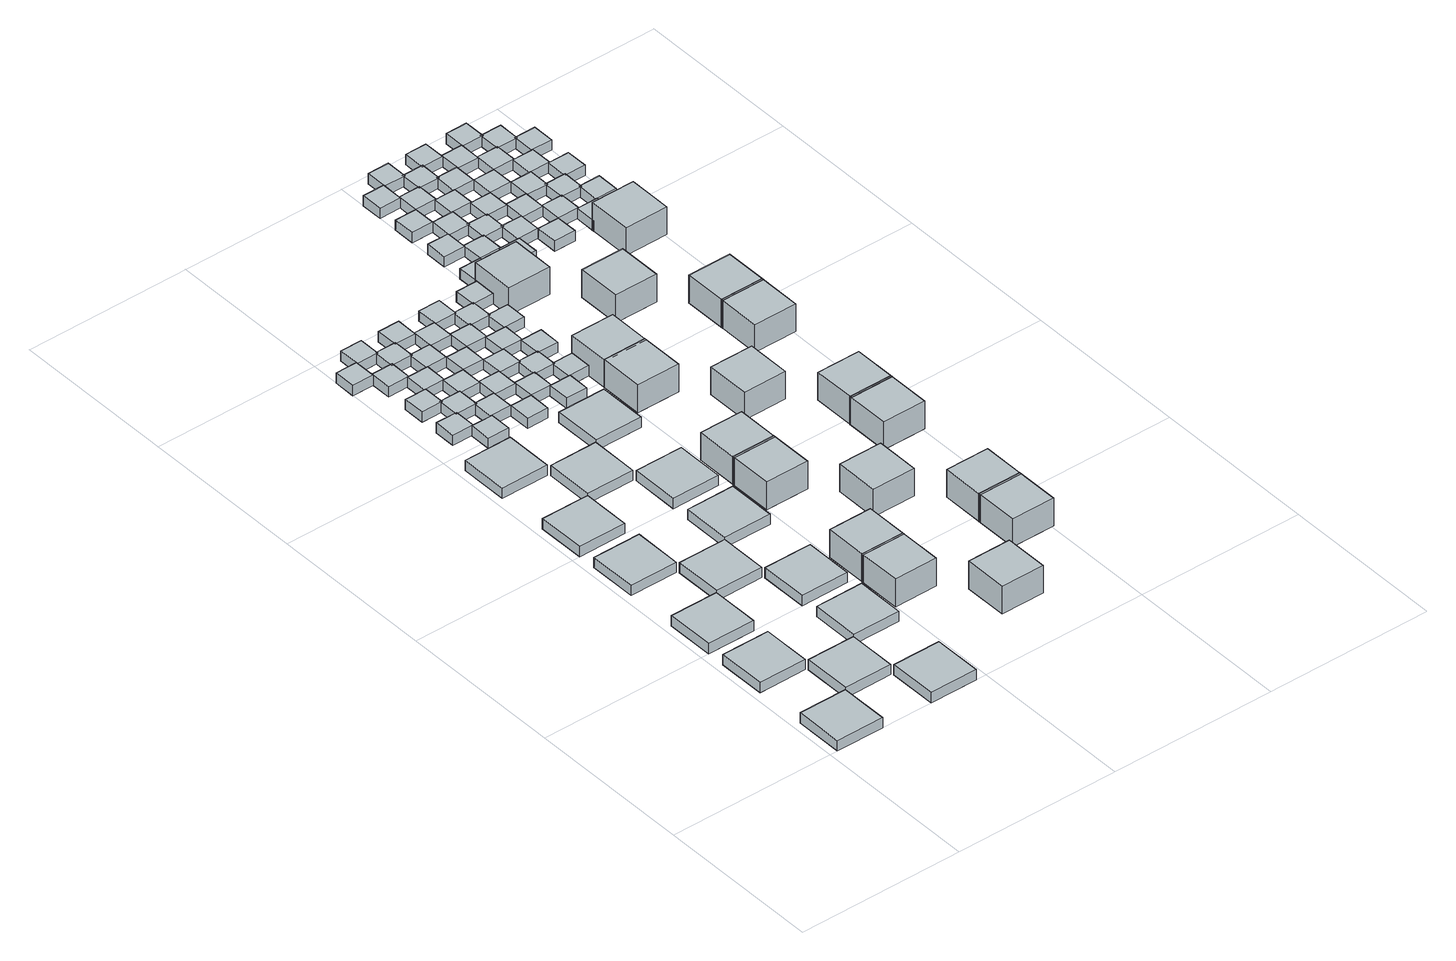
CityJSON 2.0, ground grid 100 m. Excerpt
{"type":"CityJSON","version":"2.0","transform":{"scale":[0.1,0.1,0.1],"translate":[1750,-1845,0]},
"CityObjects":{
"object1":{"type":"GenericCityObject","geometry":[{"type":"Solid","lod":"1","boundaries":[[[[0,1,2,3]],[[4,5,1,0]],[[5,6,2,1]],[[6,7,3,2]],[[7,4,0,3]],[[7,6,5,4]]]]}]},
"object2":{"type":"GenericCityObject","geometry":[{"type":"Solid","lod":"1","boundaries":[[[[8,9,10,11]],[[12,13,9,8]],[[13,14,10,9]],[[14,15,11,10]],[[15,12,8,11]],[[15,14,13,12]]]]}]},
"object3":{"type":"GenericCityObject","geometry":[{"type":"Solid","lod":"1","boundaries":[[[[16,17,18,19]],[[20,21,17,16]],[[21,22,18,17]],[[22,23,19,18]],[[23,20,16,19]],[[23,22,21,20]]]]}]},
"object4":{"type":"GenericCityObject","geometry":[{"type":"Solid","lod":"1","boundaries":[[[[24,25,26,27]],[[28,29,25,24]],[[29,30,26,25]],[[30,31,27,26]],[[31,28,24,27]],[[31,30,29,28]]]]}]},
"object5":{"type":"GenericCityObject","geometry":[{"type":"Solid","lod":"1","boundaries":[[[[32,33,34,35]],[[36,37,33,32]],[[37,38,34,33]],[[38,39,35,34]],[[39,36,32,35]],[[39,38,37,36]]]]}]},
"object6":{"type":"GenericCityObject","geometry":[{"type":"Solid","lod":"1","boundaries":[[[[40,41,42,43]],[[44,45,41,40]],[[45,46,42,41]],[[46,47,43,42]],[[47,44,40,43]],[[47,46,45,44]]]]}]},
"object7":{"type":"GenericCityObject","geometry":[{"type":"Solid","lod":"1","boundaries":[[[[48,49,50,51]],[[52,53,49,48]],[[53,54,50,49]],[[54,55,51,50]],[[55,52,48,51]],[[55,54,53,52]]]]}]},
"object8":{"type":"GenericCityObject","geometry":[{"type":"Solid","lod":"1","boundaries":[[[[56,57,58,59]],[[60,61,57,56]],[[61,62,58,57]],[[62,63,59,58]],[[63,60,56,59]],[[63,62,61,60]]]]}]},
"object9":{"type":"GenericCityObject","geometry":[{"type":"Solid","lod":"1","boundaries":[[[[64,65,66,67]],[[68,69,65,64]],[[69,70,66,65]],[[70,71,67,66]],[[71,68,64,67]],[[71,70,69,68]]]]}]},
"object10":{"type":"GenericCityObject","geometry":[{"type":"Solid","lod":"1","boundaries":[[[[72,73,74,75]],[[76,77,73,72]],[[77,78,74,73]],[[78,79,75,74]],[[79,76,72,75]],[[79,78,77,76]]]]}]},
"object11":{"type":"GenericCityObject","geometry":[{"type":"Solid","lod":"1","boundaries":[[[[80,81,82,83]],[[84,85,81,80]],[[85,86,82,81]],[[86,87,83,82]],[[87,84,80,83]],[[87,86,85,84]]]]}]},
"object12":{"type":"GenericCityObject","geometry":[{"type":"Solid","lod":"1","boundaries":[[[[88,89,90,91]],[[92,93,89,88]],[[93,94,90,89]],[[94,95,91,90]],[[95,92,88,91]],[[95,94,93,92]]]]}]},
"object13":{"type":"GenericCityObject","geometry":[{"type":"Solid","lod":"1","boundaries":[[[[96,97,98,99]],[[100,101,97,96]],[[101,102,98,97]],[[102,103,99,98]],[[103,100,96,99]],[[103,102,101,100]]]]}]},
"object14":{"type":"GenericCityObject","geometry":[{"type":"Solid","lod":"1","boundaries":[[[[104,105,106,107]],[[108,109,105,104]],[[109,110,106,105]],[[110,111,107,106]],[[111,108,104,107]],[[111,110,109,108]]]]}]},
"object15":{"type":"GenericCityObject","geometry":[{"type":"Solid","lod":"1","boundaries":[[[[112,113,114,115]],[[116,117,113,112]],[[117,118,114,113]],[[118,119,115,114]],[[119,116,112,115]],[[119,118,117,116]]]]}]},
"object16":{"type":"GenericCityObject","geometry":[{"type":"Solid","lod":"1","boundaries":[[[[120,121,122,123]],[[124,125,121,120]],[[125,126,122,121]],[[126,127,123,122]],[[127,124,120,123]],[[127,126,125,124]]]]}]},
"object17":{"type":"GenericCityObject","geometry":[{"type":"Solid","lod":"1","boundaries":[[[[128,129,130,131]],[[132,133,129,128]],[[133,134,130,129]],[[134,135,131,130]],[[135,132,128,131]],[[135,134,133,132]]]]}]},
"object18":{"type":"GenericCityObject","geometry":[{"type":"Solid","lod":"1","boundaries":[[[[136,137,138,139]],[[140,141,137,136]],[[141,142,138,137]],[[142,143,139,138]],[[143,140,136,139]],[[143,142,141,140]]]]}]},
"object19":{"type":"GenericCityObject","geometry":[{"type":"Solid","lod":"1","boundaries":[[[[144,145,146,147]],[[148,149,145,144]],[[149,150,146,145]],[[150,151,147,146]],[[151,148,144,147]],[[151,150,149,148]]]]}]},
"object20":{"type":"GenericCityObject","geometry":[{"type":"Solid","lod":"1","boundaries":[[[[152,153,154,155]],[[156,157,153,152]],[[157,158,154,153]],[[158,159,155,154]],[[159,156,152,155]],[[159,158,157,156]]]]}]},
"object21":{"type":"GenericCityObject","geometry":[{"type":"Solid","lod":"1","boundaries":[[[[160,161,162,163]],[[164,165,161,160]],[[165,166,162,161]],[[166,167,163,162]],[[167,164,160,163]],[[167,166,165,164]]]]}]},
"object22":{"type":"GenericCityObject","geometry":[{"type":"Solid","lod":"1","boundaries":[[[[168,169,170,171]],[[172,173,169,168]],[[173,174,170,169]],[[174,175,171,170]],[[175,172,168,171]],[[175,174,173,172]]]]}]},
"object23":{"type":"GenericCityObject","geometry":[{"type":"Solid","lod":"1","boundaries":[[[[176,177,178,179]],[[180,181,177,176]],[[181,182,178,177]],[[182,183,179,178]],[[183,180,176,179]],[[183,182,181,180]]]]}]},
"object24":{"type":"GenericCityObject","geometry":[{"type":"Solid","lod":"1","boundaries":[[[[184,185,186,187]],[[188,189,185,184]],[[189,190,186,185]],[[190,191,187,186]],[[191,188,184,187]],[[191,190,189,188]]]]}]},
"object25":{"type":"GenericCityObject","geometry":[{"type":"Solid","lod":"1","boundaries":[[[[192,193,194,195]],[[196,197,193,192]],[[197,198,194,193]],[[198,199,195,194]],[[199,196,192,195]],[[199,198,197,196]]]]}]},
"object26":{"type":"GenericCityObject","geometry":[{"type":"Solid","lod":"1","boundaries":[[[[200,201,202,203]],[[204,205,201,200]],[[205,206,202,201]],[[206,207,203,202]],[[207,204,200,203]],[[207,206,205,204]]]]}]},
"object27":{"type":"GenericCityObject","geometry":[{"type":"Solid","lod":"1","boundaries":[[[[208,209,210,211]],[[212,213,209,208]],[[213,214,210,209]],[[214,215,211,210]],[[215,212,208,211]],[[215,214,213,212]]]]}]},
"object28":{"type":"GenericCityObject","geometry":[{"type":"Solid","lod":"1","boundaries":[[[[216,217,218,169]],[[219,220,217,216]],[[220,221,218,217]],[[221,173,169,218]],[[173,219,216,169]],[[173,221,220,219]]]]}]},
"object29":{"type":"GenericCityObject","geometry":[{"type":"Solid","lod":"1","boundaries":[[[[222,223,224,225]],[[226,227,223,222]],[[227,228,224,223]],[[228,229,225,224]],[[229,226,222,225]],[[229,228,227,226]]]]}]},
"object30":{"type":"GenericCityObject","geometry":[{"type":"Solid","lod":"1","boundaries":[[[[230,231,232,233]],[[234,235,231,230]],[[235,236,232,231]],[[236,237,233,232]],[[237,234,230,233]],[[237,236,235,234]]]]}]},
"object31":{"type":"GenericCityObject","geometry":[{"type":"Solid","lod":"1","boundaries":[[[[238,239,240,241]],[[242,243,239,238]],[[243,244,240,239]],[[244,245,241,240]],[[245,242,238,241]],[[245,244,243,242]]]]}]},
"object32":{"type":"GenericCityObject","geometry":[{"type":"Solid","lod":"1","boundaries":[[[[246,247,248,249]],[[250,251,247,246]],[[251,252,248,247]],[[252,253,249,248]],[[253,250,246,249]],[[253,252,251,250]]]]}]},
"object33":{"type":"GenericCityObject","geometry":[{"type":"Solid","lod":"1","boundaries":[[[[202,254,255,223]],[[206,256,254,202]],[[256,257,255,254]],[[257,227,223,255]],[[227,206,202,223]],[[227,257,256,206]]]]}]},
"object34":{"type":"GenericCityObject","geometry":[{"type":"Solid","lod":"1","boundaries":[[[[258,259,260,261]],[[262,263,259,258]],[[263,264,260,259]],[[264,265,261,260]],[[265,262,258,261]],[[265,264,263,262]]]]}]},
"object35":{"type":"GenericCityObject","geometry":[{"type":"Solid","lod":"1","boundaries":[[[[218,266,267,268]],[[221,269,266,218]],[[269,270,267,266]],[[270,271,268,267]],[[271,221,218,268]],[[271,270,269,221]]]]}]},
"object36":{"type":"GenericCityObject","geometry":[{"type":"Solid","lod":"1","boundaries":[[[[272,273,274,275]],[[276,277,273,272]],[[277,278,274,273]],[[278,279,275,274]],[[279,276,272,275]],[[279,278,277,276]]]]}]},
"object37":{"type":"GenericCityObject","geometry":[{"type":"Solid","lod":"1","boundaries":[[[[280,281,282,283]],[[284,285,281,280]],[[285,286,282,281]],[[286,287,283,282]],[[287,284,280,283]],[[287,286,285,284]]]]}]},
"object38":{"type":"GenericCityObject","geometry":[{"type":"Solid","lod":"1","boundaries":[[[[288,289,290,254]],[[291,292,289,288]],[[292,293,290,289]],[[293,256,254,290]],[[256,291,288,254]],[[256,293,292,291]]]]}]},
"object39":{"type":"GenericCityObject","geometry":[{"type":"Solid","lod":"1","boundaries":[[[[294,295,296,297]],[[298,299,295,294]],[[299,300,296,295]],[[300,301,297,296]],[[301,298,294,297]],[[301,300,299,298]]]]}]},
"object40":{"type":"GenericCityObject","geometry":[{"type":"Solid","lod":"1","boundaries":[[[[302,303,304,305]],[[306,307,303,302]],[[307,308,304,303]],[[308,309,305,304]],[[309,306,302,305]],[[309,308,307,306]]]]}]},
"object41":{"type":"GenericCityObject","geometry":[{"type":"Solid","lod":"1","boundaries":[[[[255,310,311,312]],[[257,313,310,255]],[[313,314,311,310]],[[314,315,312,311]],[[315,257,255,312]],[[315,314,313,257]]]]}]},
"object42":{"type":"GenericCityObject","geometry":[{"type":"Solid","lod":"1","boundaries":[[[[316,317,318,319]],[[320,321,317,316]],[[321,322,318,317]],[[322,323,319,318]],[[323,320,316,319]],[[323,322,321,320]]]]}]},
"object43":{"type":"GenericCityObject","geometry":[{"type":"Solid","lod":"1","boundaries":[[[[324,325,326,327]],[[328,329,325,324]],[[329,330,326,325]],[[330,331,327,326]],[[331,328,324,327]],[[331,330,329,328]]]]}]},
"object44":{"type":"GenericCityObject","geometry":[{"type":"Solid","lod":"1","boundaries":[[[[332,333,334,335]],[[336,337,333,332]],[[337,338,334,333]],[[338,339,335,334]],[[339,336,332,335]],[[339,338,337,336]]]]}]},
"object45":{"type":"GenericCityObject","geometry":[{"type":"Solid","lod":"1","boundaries":[[[[340,341,342,343]],[[344,345,341,340]],[[345,346,342,341]],[[346,347,343,342]],[[347,344,340,343]],[[347,346,345,344]]]]}]},
"object46":{"type":"GenericCityObject","geometry":[{"type":"Solid","lod":"1","boundaries":[[[[348,349,350,351]],[[352,353,349,348]],[[353,354,350,349]],[[354,355,351,350]],[[355,352,348,351]],[[355,354,353,352]]]]}]},
"object47":{"type":"GenericCityObject","geometry":[{"type":"Solid","lod":"1","boundaries":[[[[356,357,358,359]],[[360,361,357,356]],[[361,362,358,357]],[[362,363,359,358]],[[363,360,356,359]],[[363,362,361,360]]]]}]},
"object48":{"type":"GenericCityObject","geometry":[{"type":"Solid","lod":"1","boundaries":[[[[364,365,366,367]],[[368,369,365,364]],[[369,370,366,365]],[[370,371,367,366]],[[371,368,364,367]],[[371,370,369,368]]]]}]},
"object49":{"type":"GenericCityObject","geometry":[{"type":"Solid","lod":"1","boundaries":[[[[372,373,374,375]],[[376,377,373,372]],[[377,378,374,373]],[[378,379,375,374]],[[379,376,372,375]],[[379,378,377,376]]]]}]},
"object50":{"type":"GenericCityObject","geometry":[{"type":"Solid","lod":"1","boundaries":[[[[380,381,382,383]],[[384,385,381,380]],[[385,386,382,381]],[[386,387,383,382]],[[387,384,380,383]],[[387,386,385,384]]]]}]},
"object51":{"type":"GenericCityObject","geometry":[{"type":"Solid","lod":"1","boundaries":[[[[388,389,390,391]],[[392,393,389,388]],[[393,394,390,389]],[[394,395,391,390]],[[395,392,388,391]],[[395,394,393,392]]]]}]},
"object52":{"type":"GenericCityObject","geometry":[{"type":"Solid","lod":"1","boundaries":[[[[396,397,398,399]],[[400,401,397,396]],[[401,402,398,397]],[[402,403,399,398]],[[403,400,396,399]],[[403,402,401,400]]]]}]},
"object53":{"type":"GenericCityObject","geometry":[{"type":"Solid","lod":"1","boundaries":[[[[404,405,406,407]],[[408,409,405,404]],[[409,410,406,405]],[[410,411,407,406]],[[411,408,404,407]],[[411,410,409,408]]]]}]},
"object54":{"type":"GenericCityObject","geometry":[{"type":"Solid","lod":"1","boundaries":[[[[412,413,414,415]],[[416,417,413,412]],[[417,418,414,413]],[[418,419,415,414]],[[419,416,412,415]],[[419,418,417,416]]]]}]},
"object55":{"type":"GenericCityObject","geometry":[{"type":"Solid","lod":"1","boundaries":[[[[420,421,422,423]],[[424,425,421,420]],[[425,426,422,421]],[[426,427,423,422]],[[427,424,420,423]],[[427,426,425,424]]]]}]},
"object56":{"type":"GenericCityObject","geometry":[{"type":"Solid","lod":"1","boundaries":[[[[398,428,429,430]],[[402,431,428,398]],[[431,432,429,428]],[[432,433,430,429]],[[433,402,398,430]],[[433,432,431,402]]]]}]},
"object57":{"type":"GenericCityObject","geometry":[{"type":"Solid","lod":"1","boundaries":[[[[434,435,436,437]],[[438,439,435,434]],[[439,440,436,435]],[[440,441,437,436]],[[441,438,434,437]],[[441,440,439,438]]]]}]},
"object58":{"type":"GenericCityObject","geometry":[{"type":"Solid","lod":"1","boundaries":[[[[442,443,444,445]],[[446,447,443,442]],[[447,448,444,443]],[[448,449,445,444]],[[449,446,442,445]],[[449,448,447,446]]]]}]},
"object59":{"type":"GenericCityObject","geometry":[{"type":"Solid","lod":"1","boundaries":[[[[450,451,452,453]],[[454,455,451,450]],[[455,456,452,451]],[[456,457,453,452]],[[457,454,450,453]],[[457,456,455,454]]]]}]},
"object60":{"type":"GenericCityObject","geometry":[{"type":"Solid","lod":"1","boundaries":[[[[458,459,460,461]],[[462,463,459,458]],[[463,464,460,459]],[[464,465,461,460]],[[465,462,458,461]],[[465,464,463,462]]]]}]},
"object61":{"type":"GenericCityObject","geometry":[{"type":"Solid","lod":"1","boundaries":[[[[429,466,467,468]],[[432,469,466,429]],[[469,470,467,466]],[[470,471,468,467]],[[471,432,429,468]],[[471,470,469,432]]]]}]},
"object62":{"type":"GenericCityObject","geometry":[{"type":"Solid","lod":"1","boundaries":[[[[472,473,474,475]],[[476,477,473,472]],[[477,478,474,473]],[[478,479,475,474]],[[479,476,472,475]],[[479,478,477,476]]]]}]},
"object63":{"type":"GenericCityObject","geometry":[{"type":"Solid","lod":"1","boundaries":[[[[480,481,482,483]],[[484,485,481,480]],[[485,486,482,481]],[[486,487,483,482]],[[487,484,480,483]],[[487,486,485,484]]]]}]},
"object64":{"type":"GenericCityObject","geometry":[{"type":"Solid","lod":"1","boundaries":[[[[488,489,490,451]],[[491,492,489,488]],[[492,493,490,489]],[[493,455,451,490]],[[455,491,488,451]],[[455,493,492,491]]]]}]},
"object65":{"type":"GenericCityObject","geometry":[{"type":"Solid","lod":"1","boundaries":[[[[494,495,496,497]],[[498,499,495,494]],[[499,500,496,495]],[[500,501,497,496]],[[501,498,494,497]],[[501,500,499,498]]]]}]},
"object66":{"type":"GenericCityObject","geometry":[{"type":"Solid","lod":"1","boundaries":[[[[502,503,504,505]],[[506,507,503,502]],[[507,508,504,503]],[[508,509,505,504]],[[509,506,502,505]],[[509,508,507,506]]]]}]},
"object67":{"type":"GenericCityObject","geometry":[{"type":"Solid","lod":"1","boundaries":[[[[452,510,511,512]],[[456,513,510,452]],[[513,514,511,510]],[[514,515,512,511]],[[515,456,452,512]],[[515,514,513,456]]]]}]},
"object68":{"type":"GenericCityObject","geometry":[{"type":"Solid","lod":"1","boundaries":[[[[516,517,518,519]],[[520,521,517,516]],[[521,522,518,517]],[[522,523,519,518]],[[523,520,516,519]],[[523,522,521,520]]]]}]},
"object69":{"type":"GenericCityObject","geometry":[{"type":"Solid","lod":"1","boundaries":[[[[524,525,526,527]],[[528,529,525,524]],[[529,530,526,525]],[[530,531,527,526]],[[531,528,524,527]],[[531,530,529,528]]]]}]},
"object70":{"type":"GenericCityObject","geometry":[{"type":"Solid","lod":"1","boundaries":[[[[532,533,534,535]],[[536,537,533,532]],[[537,538,534,533]],[[538,539,535,534]],[[539,536,532,535]],[[539,538,537,536]]]]}]},
"object71":{"type":"GenericCityObject","geometry":[{"type":"Solid","lod":"1","boundaries":[[[[540,541,542,543]],[[544,545,541,540]],[[545,546,542,541]],[[546,547,543,542]],[[547,544,540,543]],[[547,546,545,544]]]]}]},
"object72":{"type":"GenericCityObject","geometry":[{"type":"Solid","lod":"1","boundaries":[[[[548,549,550,551]],[[552,553,549,548]],[[553,554,550,549]],[[554,555,551,550]],[[555,552,548,551]],[[555,554,553,552]]]]}]},
"object73":{"type":"GenericCityObject","geometry":[{"type":"Solid","lod":"1","boundaries":[[[[556,557,558,559]],[[560,561,557,556]],[[561,562,558,557]],[[562,563,559,558]],[[563,560,556,559]],[[563,562,561,560]]]]}]},
"object74":{"type":"GenericCityObject","geometry":[{"type":"Solid","lod":"1","boundaries":[[[[564,565,566,567]],[[568,569,565,564]],[[569,570,566,565]],[[570,571,567,566]],[[571,568,564,567]],[[571,570,569,568]]]]}]},
"object75":{"type":"GenericCityObject","geometry":[{"type":"Solid","lod":"1","boundaries":[[[[572,573,574,541]],[[575,576,573,572]],[[576,577,574,573]],[[577,545,541,574]],[[545,575,572,541]],[[545,577,576,575]]]]}]},
"object76":{"type":"GenericCityObject","geometry":[{"type":"Solid","lod":"1","boundaries":[[[[578,579,580,581]],[[582,583,579,578]],[[583,584,580,579]],[[584,585,581,580]],[[585,582,578,581]],[[585,584,583,582]]]]}]},
"object77":{"type":"GenericCityObject","geometry":[{"type":"Solid","lod":"1","boundaries":[[[[586,587,588,589]],[[590,591,587,586]],[[591,592,588,587]],[[592,593,589,588]],[[593,590,586,589]],[[593,592,591,590]]]]}]},
"object78":{"type":"GenericCityObject","geometry":[{"type":"Solid","lod":"1","boundaries":[[[[594,595,596,597]],[[598,599,595,594]],[[599,600,596,595]],[[600,601,597,596]],[[601,598,594,597]],[[601,600,599,598]]]]}]},
"object79":{"type":"GenericCityObject","geometry":[{"type":"Solid","lod":"1","boundaries":[[[[602,603,604,605]],[[606,607,603,602]],[[607,608,604,603]],[[608,609,605,604]],[[609,606,602,605]],[[609,608,607,606]]]]}]},
"object80":{"type":"GenericCityObject","geometry":[{"type":"Solid","lod":"1","boundaries":[[[[566,610,611,587]],[[570,612,610,566]],[[612,613,611,610]],[[613,591,587,611]],[[591,570,566,587]],[[591,613,612,570]]]]}]},
"object81":{"type":"GenericCityObject","geometry":[{"type":"Solid","lod":"1","boundaries":[[[[574,614,615,616]],[[577,617,614,574]],[[617,618,615,614]],[[618,619,616,615]],[[619,577,574,616]],[[619,618,617,577]]]]}]},
"object82":{"type":"GenericCityObject","geometry":[{"type":"Solid","lod":"1","boundaries":[[[[620,621,622,623]],[[624,625,621,620]],[[625,626,622,621]],[[626,627,623,622]],[[627,624,620,623]],[[627,626,625,624]]]]}]},
"object83":{"type":"GenericCityObject","geometry":[{"type":"Solid","lod":"1","boundaries":[[[[628,629,630,610]],[[631,632,629,628]],[[632,633,630,629]],[[633,612,610,630]],[[612,631,628,610]],[[612,633,632,631]]]]}]},
"object84":{"type":"GenericCityObject","geometry":[{"type":"Solid","lod":"1","boundaries":[[[[634,635,636,637]],[[638,639,635,634]],[[639,640,636,635]],[[640,641,637,636]],[[641,638,634,637]],[[641,640,639,638]]]]}]},
"object85":{"type":"GenericCityObject","geometry":[{"type":"Solid","lod":"1","boundaries":[[[[642,643,644,645]],[[646,647,643,642]],[[647,648,644,643]],[[648,649,645,644]],[[649,646,642,645]],[[649,648,647,646]]]]}]},
"object86":{"type":"GenericCityObject","geometry":[{"type":"Solid","lod":"1","boundaries":[[[[611,650,651,652]],[[613,653,650,611]],[[653,654,651,650]],[[654,655,652,651]],[[655,613,611,652]],[[655,654,653,613]]]]}]},
"object87":{"type":"GenericCityObject","geometry":[{"type":"Solid","lod":"1","boundaries":[[[[656,657,658,659]],[[660,661,657,656]],[[661,662,658,657]],[[662,663,659,658]],[[663,660,656,659]],[[663,662,661,660]]]]}]},
"object88":{"type":"GenericCityObject","geometry":[{"type":"Solid","lod":"1","boundaries":[[[[664,665,666,667]],[[668,669,665,664]],[[669,670,666,665]],[[670,671,667,666]],[[671,668,664,667]],[[671,670,669,668]]]]}]},
"object89":{"type":"GenericCityObject","geometry":[{"type":"Solid","lod":"1","boundaries":[[[[672,673,674,675]],[[676,677,673,672]],[[677,678,674,673]],[[678,679,675,674]],[[679,676,672,675]],[[679,678,677,676]]]]}]},
"object90":{"type":"GenericCityObject","geometry":[{"type":"Solid","lod":"1","boundaries":[[[[680,681,682,683]],[[684,685,681,680]],[[685,686,682,681]],[[686,687,683,682]],[[687,684,680,683]],[[687,686,685,684]]]]}]},
"object91":{"type":"GenericCityObject","geometry":[{"type":"Solid","lod":"1","boundaries":[[[[688,689,690,691]],[[692,693,689,688]],[[693,694,690,689]],[[694,695,691,690]],[[695,692,688,691]],[[695,694,693,692]]]]}]},
"object92":{"type":"GenericCityObject","geometry":[{"type":"Solid","lod":"1","boundaries":[[[[696,697,698,699]],[[700,701,697,696]],[[701,702,698,697]],[[702,703,699,698]],[[703,700,696,699]],[[703,702,701,700]]]]}]},
"object93":{"type":"GenericCityObject","geometry":[{"type":"Solid","lod":"1","boundaries":[[[[704,705,706,707]],[[708,709,705,704]],[[709,710,706,705]],[[710,711,707,706]],[[711,708,704,707]],[[711,710,709,708]]]]}]}
},
"vertices":[
[50,0,0],[339,0,0],[339,289,0],[50,289,0],[50,0,65],[339,0,65],[339,289,65],[50,289,65],
[50,600,0],[339,600,0],[339,889,0],[50,889,0],[50,600,65],[339,600,65],[339,889,65],[50,889,65],
[50,1000,0],[339,1000,0],[339,1289,0],[50,1289,0],[50,1000,65],[339,1000,65],[339,1289,65],[50,1289,65],
[350,300,0],[639,300,0],[639,589,0],[350,589,0],[350,300,65],[639,300,65],[639,589,65],[350,589,65],
[50,1600,0],[339,1600,0],[339,1889,0],[50,1889,0],[50,1600,65],[339,1600,65],[339,1889,65],[50,1889,65],
[50,2000,0],[339,2000,0],[339,2289,0],[50,2289,0],[50,2000,65],[339,2000,65],[339,2289,65],[50,2289,65],
[650,0,0],[939,0,0],[939,289,0],[650,289,0],[650,0,65],[939,0,65],[939,289,65],[650,289,65],
[350,1300,0],[639,1300,0],[639,1589,0],[350,1589,0],[350,1300,65],[639,1300,65],[639,1589,65],[350,1589,65],
[50,2600,0],[339,2600,0],[339,2889,0],[50,2889,0],[50,2600,65],[339,2600,65],[339,2889,65],[50,2889,65],
[650,600,0],[939,600,0],[939,889,0],[650,889,0],[650,600,65],[939,600,65],[939,889,65],[650,889,65],
[650,1000,0],[939,1000,0],[939,1289,0],[650,1289,0],[650,1000,65],[939,1000,65],[939,1289,65],[650,1289,65],
[130,3080,0],[260,3080,0],[260,3210,0],[130,3210,0],[130,3080,65],[260,3080,65],[260,3210,65],[130,3210,65],
[0,3700,0],[130,3700,0],[130,3830,0],[0,3830,0],[0,3700,65],[130,3700,65],[130,3830,65],[0,3830,65],
[130,3320,0],[260,3320,0],[260,3450,0],[130,3450,0],[130,3320,65],[260,3320,65],[260,3450,65],[130,3450,65],
[250,2950,0],[380,2950,0],[380,3080,0],[250,3080,0],[250,2950,65],[380,2950,65],[380,3080,65],[250,3080,65],
[350,2300,0],[639,2300,0],[639,2589,0],[350,2589,0],[350,2300,65],[639,2300,65],[639,2589,65],[350,2589,65],
[130,3580,0],[260,3580,0],[260,3710,0],[130,3710,0],[130,3580,65],[260,3580,65],[260,3710,65],[130,3710,65],
[250,3200,0],[380,3200,0],[380,3330,0],[250,3330,0],[250,3200,65],[380,3200,65],[380,3330,65],[250,3330,65],
[650,1600,0],[939,1600,0],[939,1889,0],[650,1889,0],[650,1600,65],[939,1600,65],[939,1889,65],[650,1889,65],
[130,3820,0],[260,3820,0],[260,3950,0],[130,3950,0],[130,3820,65],[260,3820,65],[260,3950,65],[130,3950,65],
[250,3450,0],[380,3450,0],[380,3580,0],[250,3580,0],[250,3450,65],[380,3450,65],[380,3580,65],[250,3580,65],
[370,3080,0],[500,3080,0],[500,3210,0],[370,3210,0],[370,3080,65],[500,3080,65],[500,3210,65],[370,3210,65],
[1000,700,0],[1262,700,0],[1262,962,0],[1000,962,0],[1000,700,175],[1262,700,175],[1262,962,175],[1000,962,175],
[650,2000,0],[939,2000,0],[939,2289,0],[650,2289,0],[650,2000,65],[939,2000,65],[939,2289,65],[650,2289,65],
[250,3700,0],[380,3700,0],[380,3830,0],[250,3830,0],[250,3700,65],[380,3700,65],[380,3830,65],[250,3830,65],
[370,3320,0],[500,3320,0],[500,3450,0],[370,3450,0],[370,3320,65],[500,3320,65],[500,3450,65],[370,3450,65],
[1000,950,0],[1262,950,0],[1262,1212,0],[1000,1212,0],[1000,950,175],[1262,950,175],[1262,1212,175],[1000,1212,175],
[500,2950,0],[630,2950,0],[630,3080,0],[500,2950,65],[630,2950,65],[630,3080,65],
[370,3580,0],[500,3580,0],[500,3710,0],[370,3710,0],[370,3580,65],[500,3580,65],[500,3710,65],[370,3710,65],
[500,3200,0],[630,3200,0],[630,3330,0],[500,3330,0],[500,3200,65],[630,3200,65],[630,3330,65],[500,3330,65],
[370,3820,0],[500,3820,0],[500,3950,0],[370,3950,0],[370,3820,65],[500,3820,65],[500,3950,65],[370,3950,65],
[650,2600,0],[939,2600,0],[939,2889,0],[650,2889,0],[650,2600,65],[939,2600,65],[939,2889,65],[650,2889,65],
[630,3450,0],[630,3580,0],[630,3450,65],[630,3580,65],
[1370,320,0],[1632,320,0],[1632,582,0],[1370,582,0],[1370,320,175],[1632,320,175],[1632,582,175],[1370,582,175],
[760,3080,0],[760,3210,0],[630,3210,0],[760,3080,65],[760,3210,65],[630,3210,65],
[1000,1700,0],[1262,1700,0],[1262,1962,0],[1000,1962,0],[1000,1700,175],[1262,1700,175],[1262,1962,175],[1000,1962,175],
[500,3700,0],[630,3700,0],[630,3830,0],[500,3830,0],[500,3700,65],[630,3700,65],[630,3830,65],[500,3830,65],
[630,3320,0],[760,3320,0],[760,3450,0],[630,3320,65],[760,3320,65],[760,3450,65],
[750,2950,0],[880,2950,0],[880,3080,0],[750,3080,0],[750,2950,65],[880,2950,65],[880,3080,65],[750,3080,65],
[1000,1950,0],[1262,1950,0],[1262,2212,0],[1000,2212,0],[1000,1950,175],[1262,1950,175],[1262,2212,175],[1000,2212,175],
[760,3580,0],[760,3710,0],[630,3710,0],[760,3580,65],[760,3710,65],[630,3710,65],
[750,3200,0],[880,3200,0],[880,3330,0],[750,3330,0],[750,3200,65],[880,3200,65],[880,3330,65],[750,3330,65],
[630,3820,0],[760,3820,0],[760,3950,0],[630,3950,0],[630,3820,65],[760,3820,65],[760,3950,65],[630,3950,65],
[750,3450,0],[880,3450,0],[880,3580,0],[750,3580,0],[750,3450,65],[880,3450,65],[880,3580,65],[750,3580,65],
[870,3080,0],[1000,3080,0],[1000,3210,0],[870,3210,0],[870,3080,65],[1000,3080,65],[1000,3210,65],[870,3210,65],
[1370,1320,0],[1632,1320,0],[1632,1582,0],[1370,1582,0],[1370,1320,175],[1632,1320,175],[1632,1582,175],[1370,1582,175],
[750,3700,0],[880,3700,0],[880,3830,0],[750,3830,0],[750,3700,65],[880,3700,65],[880,3830,65],[750,3830,65],
[870,3320,0],[1000,3320,0],[1000,3450,0],[870,3450,0],[870,3320,65],[1000,3320,65],[1000,3450,65],[870,3450,65],
[1000,2700,0],[1262,2700,0],[1262,2962,0],[1000,2962,0],[1000,2700,175],[1262,2700,175],[1262,2962,175],[1000,2962,175],
[870,3580,0],[1000,3580,0],[1000,3710,0],[870,3710,0],[870,3580,65],[1000,3580,65],[1000,3710,65],[870,3710,65],
[1000,2950,0],[1262,2950,0],[1262,3212,0],[1000,3212,0],[1000,2950,175],[1262,2950,175],[1262,3212,175],[1000,3212,175],
[870,3820,0],[1000,3820,0],[1000,3950,0],[870,3950,0],[870,3820,65],[1000,3820,65],[1000,3950,65],[870,3950,65],
[1750,700,0],[2012,700,0],[2012,962,0],[1750,962,0],[1750,700,175],[2012,700,175],[2012,962,175],[1750,962,175],
[1750,950,0],[2012,950,0],[2012,1212,0],[1750,1212,0],[1750,950,175],[2012,950,175],[2012,1212,175],[1750,1212,175],
[1370,2320,0],[1632,2320,0],[1632,2582,0],[1370,2582,0],[1370,2320,175],[1632,2320,175],[1632,2582,175],[1370,2582,175],
[1130,3950,0],[1130,4080,0],[1000,4080,0],[1130,3950,65],[1130,4080,65],[1000,4080,65],
[1000,3700,0],[1262,3700,0],[1262,3962,0],[1000,3962,0],[1000,3700,175],[1262,3700,175],[1262,3962,175],[1000,3962,175],
[1000,4200,0],[1130,4200,0],[1130,4330,0],[1000,4330,0],[1000,4200,65],[1130,4200,65],[1130,4330,65],[1000,4330,65],
[1000,4450,0],[1130,4450,0],[1130,4580,0],[1000,4580,0],[1000,4450,65],[1130,4450,65],[1130,4580,65],[1000,4580,65],
[1750,1700,0],[2012,1700,0],[2012,1962,0],[1750,1962,0],[1750,1700,175],[2012,1700,175],[2012,1962,175],[1750,1962,175],
[1260,4080,0],[1260,4210,0],[1130,4210,0],[1260,4080,65],[1260,4210,65],[1130,4210,65],
[1000,4700,0],[1130,4700,0],[1130,4830,0],[1000,4830,0],[1000,4700,65],[1130,4700,65],[1130,4830,65],[1000,4830,65],
[1750,1950,0],[2012,1950,0],[2012,2212,0],[1750,2212,0],[1750,1950,175],[2012,1950,175],[2012,2212,175],[1750,2212,175],
[1130,4320,0],[1260,4320,0],[1260,4450,0],[1130,4320,65],[1260,4320,65],[1260,4450,65],
[1250,3950,0],[1380,3950,0],[1380,4080,0],[1250,4080,0],[1250,3950,65],[1380,3950,65],[1380,4080,65],[1250,4080,65],
[1370,3320,0],[1632,3320,0],[1632,3582,0],[1370,3582,0],[1370,3320,175],[1632,3320,175],[1632,3582,175],[1370,3582,175],
[1260,4580,0],[1260,4710,0],[1130,4710,0],[1260,4580,65],[1260,4710,65],[1130,4710,65],
[1250,4200,0],[1380,4200,0],[1380,4330,0],[1250,4330,0],[1250,4200,65],[1380,4200,65],[1380,4330,65],[1250,4330,65],
[1130,4820,0],[1260,4820,0],[1260,4950,0],[1130,4950,0],[1130,4820,65],[1260,4820,65],[1260,4950,65],[1130,4950,65],
[1250,4450,0],[1380,4450,0],[1380,4580,0],[1250,4580,0],[1250,4450,65],[1380,4450,65],[1380,4580,65],[1250,4580,65],
[1370,4080,0],[1500,4080,0],[1500,4210,0],[1370,4210,0],[1370,4080,65],[1500,4080,65],[1500,4210,65],[1370,4210,65],
[1750,2700,0],[2012,2700,0],[2012,2962,0],[1750,2962,0],[1750,2700,175],[2012,2700,175],[2012,2962,175],[1750,2962,175],
[1250,4700,0],[1380,4700,0],[1380,4830,0],[1250,4830,0],[1250,4700,65],[1380,4700,65],[1380,4830,65],[1250,4830,65],
[1370,4320,0],[1500,4320,0],[1500,4450,0],[1370,4450,0],[1370,4320,65],[1500,4320,65],[1500,4450,65],[1370,4450,65],
[1500,3950,0],[1630,3950,0],[1630,4080,0],[1500,3950,65],[1630,3950,65],[1630,4080,65],
[1750,2950,0],[2012,2950,0],[2012,3212,0],[1750,3212,0],[1750,2950,175],[2012,2950,175],[2012,3212,175],[1750,3212,175],
[1370,4580,0],[1500,4580,0],[1500,4710,0],[1370,4710,0],[1370,4580,65],[1500,4580,65],[1500,4710,65],[1370,4710,65],
[1500,4200,0],[1630,4200,0],[1630,4330,0],[1500,4330,0],[1500,4200,65],[1630,4200,65],[1630,4330,65],[1500,4330,65],
[1370,4820,0],[1500,4820,0],[1500,4950,0],[1370,4950,0],[1370,4820,65],[1500,4820,65],[1500,4950,65],[1370,4950,65],
[1630,4450,0],[1630,4580,0],[1630,4450,65],[1630,4580,65],
[1760,4080,0],[1760,4210,0],[1630,4210,0],[1760,4080,65],[1760,4210,65],[1630,4210,65],
[1500,4700,0],[1630,4700,0],[1630,4830,0],[1500,4830,0],[1500,4700,65],[1630,4700,65],[1630,4830,65],[1500,4830,65],
[1630,4320,0],[1760,4320,0],[1760,4450,0],[1630,4320,65],[1760,4320,65],[1760,4450,65],
[1750,3950,0],[1880,3950,0],[1880,4080,0],[1750,4080,0],[1750,3950,65],[1880,3950,65],[1880,4080,65],[1750,4080,65],
[1750,3700,0],[2012,3700,0],[2012,3962,0],[1750,3962,0],[1750,3700,175],[2012,3700,175],[2012,3962,175],[1750,3962,175],
[1760,4580,0],[1760,4710,0],[1630,4710,0],[1760,4580,65],[1760,4710,65],[1630,4710,65],
[1750,4200,0],[1880,4200,0],[1880,4330,0],[1750,4330,0],[1750,4200,65],[1880,4200,65],[1880,4330,65],[1750,4330,65],
[1630,4820,0],[1760,4820,0],[1760,4950,0],[1630,4950,0],[1630,4820,65],[1760,4820,65],[1760,4950,65],[1630,4950,65],
[1750,4450,0],[1880,4450,0],[1880,4580,0],[1750,4580,0],[1750,4450,65],[1880,4450,65],[1880,4580,65],[1750,4580,65],
[1870,4080,0],[2000,4080,0],[2000,4210,0],[1870,4210,0],[1870,4080,65],[2000,4080,65],[2000,4210,65],[1870,4210,65],
[1750,4700,0],[1880,4700,0],[1880,4830,0],[1750,4830,0],[1750,4700,65],[1880,4700,65],[1880,4830,65],[1750,4830,65],
[1870,4320,0],[2000,4320,0],[2000,4450,0],[1870,4450,0],[1870,4320,65],[2000,4320,65],[2000,4450,65],[1870,4450,65],
[1870,4580,0],[2000,4580,0],[2000,4710,0],[1870,4710,0],[1870,4580,65],[2000,4580,65],[2000,4710,65],[1870,4710,65]
]}
